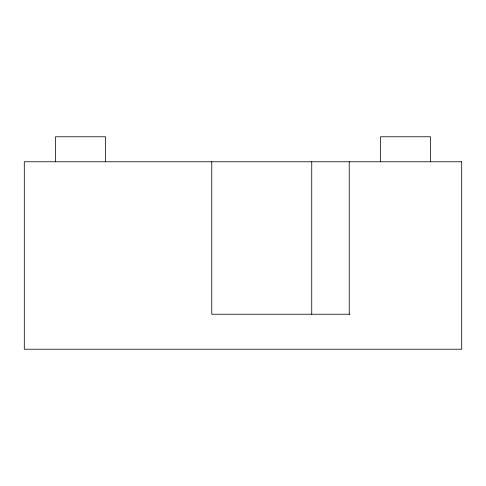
<?xml version="1.0" encoding="UTF-8"?>
<svg xmlns="http://www.w3.org/2000/svg" width="486" height="486" viewBox="0 0 486 486"><rect width="100%" height="100%" fill="white"/><g stroke="black" fill="none" stroke-linecap="round" stroke-linejoin="round"><path stroke-width="0.73" d="M350.011 314.235L211.756 314.235L211.756 161.771M430.456 161.771L430.456 136.773L380.471 136.773L380.471 161.771M349.227 161.771L349.227 314.235M311.733 161.771L311.733 314.235M105.529 161.771L105.529 136.773L55.544 136.773L55.544 161.771M461.7 161.771L24.3 161.771L24.3 349.227L461.7 349.227L461.7 161.771"/></g></svg>
